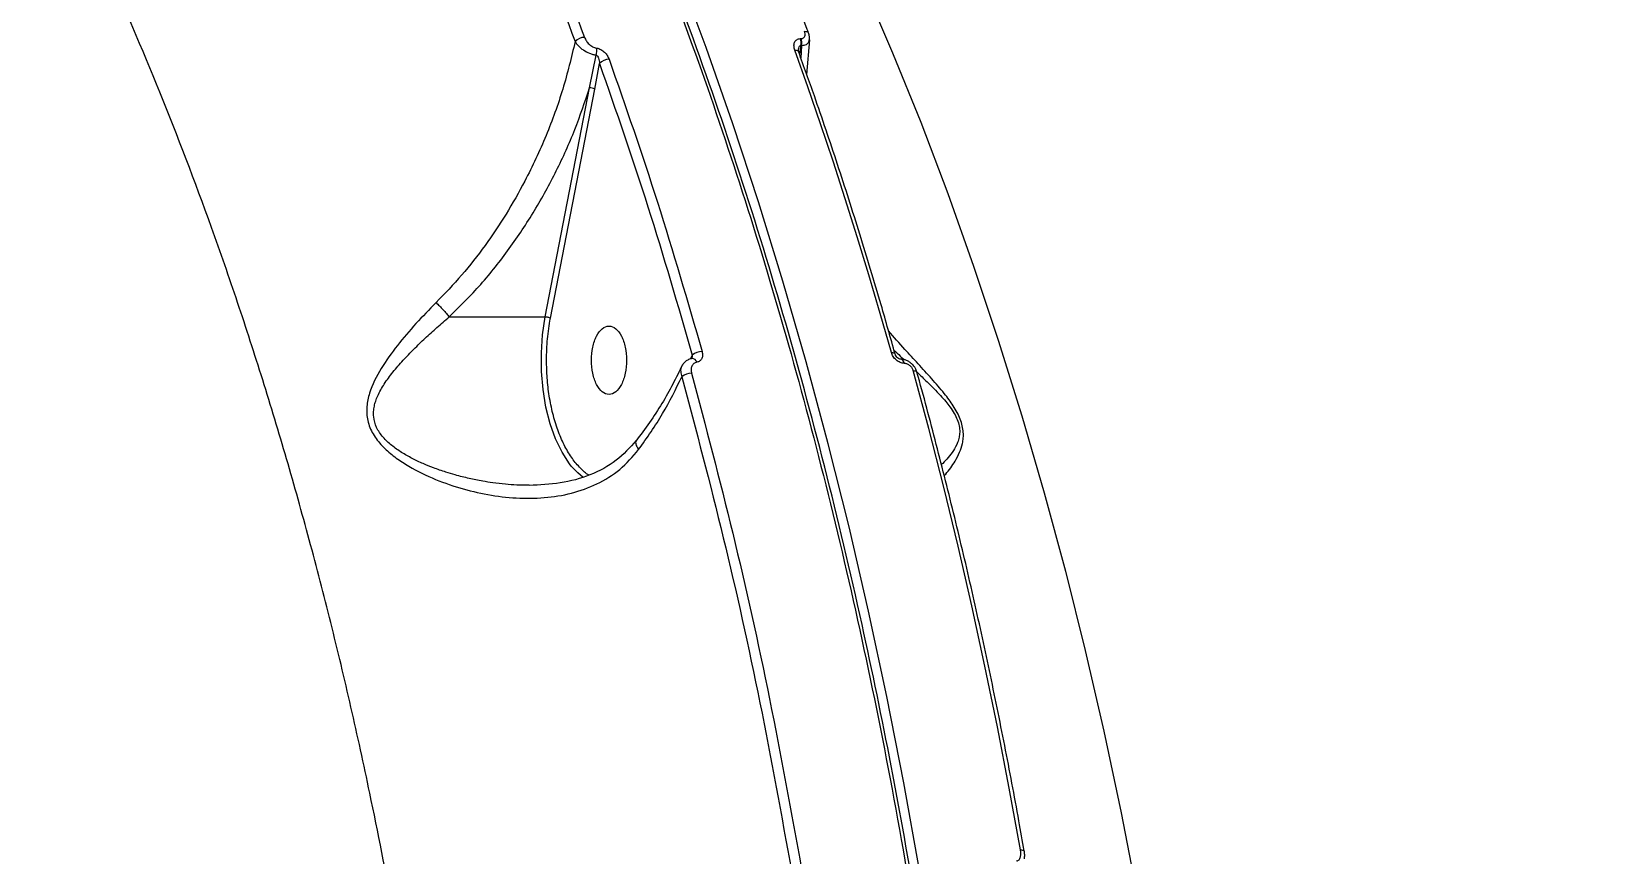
# Model space of a CAD drawing. Header units: millimetres. Extents: x -6234 to 7498, y -6127 to 5103.
# Drawn here: x 3372.8 to 3579.1, y -1324.7 to -1216.1 of the extents above; entities that cross this region are included whole.
import ezdxf

# ---------------------------------------------------------------- set-up
doc = ezdxf.new("R2010")
doc.units = ezdxf.units.MM
for name, color, linetype in [('DIKOM_ОБЪЕКТ', 7, 'Continuous'), ('DIKOM_РАЗМЕР_ЗОНА', 7, 'Continuous'), ('DIKOM_РАЗМЕР_ОБЪЕКТА', 7, 'Continuous')]:
    doc.layers.add(name, color=color, linetype=linetype)
doc.styles.add('style1', font='arial.ttf', dxfattribs={"width": 0.8})
doc.dimstyles.new('1-50', dxfattribs={"dimtxt": 300, "dimasz": 200, "dimexe": 100, "dimexo": 0, "dimgap": 100, "dimtad": 1, "dimtxsty": 'style1', "dimcen": 200, "dimclrd": 7, "dimclre": 7, "dimclrt": 7, "dimadec": 1, "dimazin": 2, "dimtfac": 1, "dimtmove": 0, "dimatfit": 2, "dimfxl": 0, "dimlwd": 25, "dimlwe": 18, "dimarcsym": 0})

# ---------------------------------------------------------------- blocks, each defined once
blk = doc.blocks.new('*D10')
at = {"layer": 'Defpoints', "color": 0, "transparency": 16777216}
for p in [(5627.97, 903.07), (-3229.39, -1461.51), (5627.97, -5097.58)]:
    blk.add_point(p, dxfattribs=at)
at = {"layer": 'DIKOM_РАЗМЕР_ОБЪЕКТА', "color": 7, "lineweight": 18, "transparency": 16777216}
for p, q in [((5627.97, 903.07), (5627.97, -5197.58)), ((-3229.39, -1461.51), (-3229.39, -5197.58))]:
    blk.add_line(p, q, dxfattribs=at)
at = {"layer": 'DIKOM_РАЗМЕР_ОБЪЕКТА', "color": 7, "lineweight": 25, "transparency": 16777216}
blk.add_line((-3029.39, -5097.58), (5427.97, -5097.58), dxfattribs=at)
at = {"layer": 'DIKOM_РАЗМЕР_ОБЪЕКТА', "color": 7, "transparency": 16777216}
for points in [[(-3029.39, -5064.25), (-3029.39, -5130.92), (-3229.39, -5097.58)], [(5427.97, -5064.25), (5427.97, -5130.92), (5627.97, -5097.58)]]:
    blk.add_solid(points, dxfattribs=at)
at = {"layer": 'DIKOM_РАЗМЕР_ОБЪЕКТА', "color": 7, "lineweight": 40, "transparency": 16777216, "insert": (1488.3, -4844.41), "char_height": 300, "attachment_point": 5, "style": 'style1'}
blk.add_mtext('8850', dxfattribs=at)
blk = doc.blocks.new('*D13')
at = {"layer": 'Defpoints', "color": 0, "transparency": 16777216}
for p in [(7498.07, 1778.2), (-5229.39, -1831.36), (7498.07, -6026.74)]:
    blk.add_point(p, dxfattribs=at)
at = {"layer": 'DIKOM_РАЗМЕР_ЗОНА', "color": 7, "lineweight": 18, "transparency": 16777216}
for p, q in [((7498.07, 1778.2), (7498.07, -6126.74)), ((-5229.39, -1831.36), (-5229.39, -6126.74))]:
    blk.add_line(p, q, dxfattribs=at)
at = {"layer": 'DIKOM_РАЗМЕР_ЗОНА', "color": 7, "lineweight": 25, "transparency": 16777216}
blk.add_line((-5029.39, -6026.74), (7298.07, -6026.74), dxfattribs=at)
at = {"layer": 'DIKOM_РАЗМЕР_ЗОНА', "color": 7, "transparency": 16777216}
for points in [[(-5029.39, -5993.4), (-5029.39, -6060.07), (-5229.39, -6026.74)], [(7298.07, -5993.4), (7298.07, -6060.07), (7498.07, -6026.74)]]:
    blk.add_solid(points, dxfattribs=at)
at = {"layer": 'DIKOM_РАЗМЕР_ЗОНА', "color": 7, "transparency": 16777216, "insert": (1560.69, -5773.56), "char_height": 300, "attachment_point": 5, "style": 'style1'}
blk.add_mtext('12750', dxfattribs=at)

msp = doc.modelspace()

# ---------------------------------------------------------------- linework, layer by layer
at = {"layer": 'DIKOM_ОБЪЕКТ', "color": 7, "linetype": 'Continuous', "lineweight": 15}
for p, q in [((3474.028, -1218.826), (3474.005, -1218.479)), ((3474.323, -1217.999), (3474.123, -1219.141)), ((3474.256, -1217.099), (3474.345, -1217.099)), ((3474.411, -1217.999), (3474.309, -1219.662)), ((3474.411, -1217.999), (3474.323, -1217.999)), ((3475.09, -1221.846), (3475.477, -1217.276)), ((3446.46, -1223.58), (3447.34, -1219.267)), ((3447.13, -1223.756), (3447.768, -1220.396)), ((3440.617, -1253.798), (3446.46, -1223.58)), ((3441.287, -1253.974), (3447.13, -1223.756)), ((3427.964, -1253.798), (3440.617, -1253.798)), ((3459.999, -1258.832), (3459.822, -1259.244)), ((3487.506, -1259.376), (3487.478, -1259.376)), ((3487.931, -1259.9), (3487.959, -1259.9))]:
    msp.add_line(p, q, dxfattribs=at)
at = {"layer": 'DIKOM_ОБЪЕКТ', "color": 7, "linetype": 'Continuous', "lineweight": 15, "flags": 128}
for points in [[(3501.063, -1458.503), (3500.957, -1446.316), (3500.669, -1434.14), (3500.199, -1421.985), (3499.547, -1409.862), (3498.715, -1397.781), (3497.702, -1385.751), (3496.511, -1373.784), (3495.14, -1361.889), (3493.593, -1350.076), (3491.869, -1338.355), (3489.971, -1326.736), (3487.901, -1315.23), (3485.659, -1303.844), (3483.248, -1292.59), (3480.669, -1281.476), (3477.926, -1270.513), (3475.02, -1259.708), (3471.954, -1249.072), (3468.73, -1238.613), (3465.351, -1228.34), (3461.82, -1218.262), (3458.14, -1208.387)], [(3482.553, -1210.022), (3486.403, -1218.961), (3490.11, -1228.123), (3493.671, -1237.501), (3497.084, -1247.085), (3500.345, -1256.866), (3503.45, -1266.836), (3506.397, -1276.986), (3509.184, -1287.305), (3511.807, -1297.785), (3514.264, -1308.414), (3516.554, -1319.185), (3518.673, -1330.086), (3520.619, -1341.107), (3522.392, -1352.239), (3523.989, -1363.47), (3525.409, -1374.791), (3526.65, -1386.19), (3527.712, -1397.658)], [(3474.812, -1216.133), (3474.964, -1216.143), (3475.096, -1216.173), (3475.204, -1216.222), (3475.283, -1216.288), (3475.331, -1216.369), (3475.332, -1216.372)], [(3486.249, -1258.484), (3484.785, -1253.353), (3483.284, -1248.263), (3481.746, -1243.214), (3480.172, -1238.207), (3478.563, -1233.243), (3476.917, -1228.324), (3475.237, -1223.449), (3473.521, -1218.621)], [(3473.521, -1218.621), (3473.681, -1218.632), (3473.817, -1218.664), (3473.927, -1218.717), (3474.004, -1218.789), (3474.044, -1218.867)], [(3444.049, -1273.453), (3443.811, -1273.149), (3442.831, -1271.638), (3441.975, -1269.864), (3441.264, -1267.865), (3440.711, -1265.685), (3440.329, -1263.371), (3440.126, -1260.973), (3440.107, -1258.543), (3440.272, -1256.134), (3440.617, -1253.798)], [(3486.249, -1258.484), (3486.408, -1258.493), (3486.543, -1258.52), (3486.65, -1258.565), (3486.723, -1258.624), (3486.761, -1258.697), (3486.763, -1258.702)], [(3487.931, -1259.9), (3487.859, -1259.703), (3487.765, -1259.545), (3487.654, -1259.436), (3487.532, -1259.381), (3487.475, -1259.376)], [(3487.959, -1259.9), (3487.887, -1259.703), (3487.793, -1259.545), (3487.682, -1259.436), (3487.56, -1259.381), (3487.504, -1259.376)], [(3503.271, -1324.051), (3501.796, -1315.919), (3500.235, -1307.846), (3498.589, -1299.838), (3496.859, -1291.897), (3495.045, -1284.027), (3493.148, -1276.231), (3491.169, -1268.511), (3489.109, -1260.873)], [(3489.109, -1260.873), (3489.261, -1260.881), (3489.391, -1260.905), (3489.496, -1260.945), (3489.571, -1260.999), (3489.615, -1261.065), (3489.62, -1261.082)], [(3445.617, -1274.963), (3444.895, -1274.364), (3444.049, -1273.453)], [(3503.271, -1324.051), (3503.422, -1324.057), (3503.551, -1324.074), (3503.653, -1324.101), (3503.724, -1324.138), (3503.763, -1324.183), (3503.77, -1324.208)]]:
    msp.add_lwpolyline(points, dxfattribs=at)
at = {"layer": 'DIKOM_ОБЪЕКТ', "color": 7, "linetype": 'Continuous', "lineweight": 15}
for centre, radius, start, end in [((3445.82, -1218.676), 1.743, 90.82278, 136.8595), ((3445.278, -1218.693), 2.14, 344.44037, 9.17972), ((3472.544, -1217.678), 1.807, 349.79171, 18.69674), ((3472.631, -1217.679), 1.808, 349.81778, 18.70088), ((3449.054, -1221.558), 1.734, 90.4787, 137.8713), ((3446.474, -1224.891), 1.311, 59.99298, 90.60425), ((3459.942, -1259.956), 0.69, 15.55683, 88.11274), ((3461.298, -1260.354), 2, 89.96587, 130.48604), ((3459.908, -1263.285), 2.064, 90.25052, 128.6072)]:
    msp.add_arc(centre, radius, start, end, dxfattribs=at)
for points, knots in [([(3292.575, -1039.959), (3294.564, -1040.143), (3299.121, -1040.563), (3306.252, -1041.852), (3313.986, -1043.732), (3321.757, -1046.196), (3329.554, -1049.235), (3338.422, -1053.361), (3348.336, -1058.896), (3359.236, -1066.214), (3370.062, -1074.771), (3380.772, -1084.585), (3388.972, -1093.202), (3394.789, -1099.869), (3398.317, -1104.092), (3401.816, -1108.462), (3405.284, -1112.979), (3408.719, -1117.644), (3412.121, -1122.455), (3417.466, -1130.33), (3424.624, -1141.707), (3433.085, -1156.716), (3440.953, -1172.217), (3448.238, -1188.096), (3455.161, -1204.825), (3461.691, -1222.378), (3467.8, -1240.727), (3473.456, -1259.839), (3478.631, -1279.675), (3483.296, -1300.195), (3487.423, -1321.352), (3490.986, -1343.096), (3493.957, -1365.373), (3496.317, -1388.124), (3498.024, -1411.285), (3499.119, -1434.79), (3499.272, -1450.577), (3499.348, -1458.503)], [0, 0, 0, 0, 0.018114, 0.0415118, 0.0651488, 0.0890253, 0.1131411, 0.1374959, 0.1719928, 0.2069589, 0.2423937, 0.2782974, 0.31467, 0.327191, 0.3397603, 0.352378, 0.3650441, 0.3777588, 0.3905218, 0.4033334, 0.438811, 0.4746552, 0.5075593, 0.540766, 0.5742753, 0.6080875, 0.6422026, 0.67662, 0.7113403, 0.7463633, 0.781689, 0.8173174, 0.8532485, 0.8894824, 0.9260189, 0.9628581, 1, 1, 1, 1]), ([(3499.828, -1458.504), (3499.819, -1456.027), (3499.801, -1451.419), (3499.707, -1445.039), (3499.593, -1439.72), (3499.474, -1435.384), (3499.355, -1431.678), (3499.23, -1428.226), (3499.004, -1422.658), (3498.628, -1414.968), (3497.874, -1402.626), (3496.712, -1387.771), (3494.896, -1369.705), (3492.567, -1351.035), (3489.666, -1331.829), (3486.295, -1312.899), (3482.279, -1293.417), (3477.551, -1273.492), (3472.044, -1253.27), (3465.979, -1233.657), (3459.372, -1214.714), (3452.236, -1196.483), (3444.599, -1179.03), (3436.482, -1162.41), (3427.855, -1146.569), (3418.972, -1131.973), (3409.579, -1118.137), (3399.876, -1105.383), (3389.614, -1093.452), (3379.167, -1082.76), (3368.886, -1073.592), (3358.835, -1065.807), (3349.068, -1059.27), (3339.146, -1053.641), (3328.686, -1048.743), (3317.702, -1044.726), (3308.364, -1042.307), (3301.205, -1040.985), (3297.162, -1040.434), (3294.401, -1040.121), (3293.263, -1040.021), (3292.873, -1039.986)], [0, 0, 0, 0, 0.0116198, 0.0216071, 0.0299336, 0.0365858, 0.0419709, 0.0473488, 0.0528118, 0.068165, 0.0835749, 0.1110911, 0.1386075, 0.169876, 0.2011439, 0.2324298, 0.2637729, 0.299513, 0.3352483, 0.3709846, 0.4067216, 0.4424635, 0.4782819, 0.5140328, 0.5497726, 0.5862868, 0.6198575, 0.6570009, 0.692815, 0.7285857, 0.7643344, 0.7956167, 0.8269005, 0.8581851, 0.8894926, 0.9246059, 0.9596508, 0.975027, 0.9898752, 0.9965364, 1, 1, 1, 1]), ([(3429.28, -1397.951), (3428.767, -1392.345), (3427.743, -1381.155), (3425.72, -1364.594), (3423.355, -1348.283), (3420.623, -1332.261), (3417.811, -1317.923), (3415.028, -1305.218), (3412.366, -1294.082), (3409.535, -1283.173), (3406.542, -1272.5), (3403.39, -1262.071), (3400.087, -1251.892), (3395.651, -1239.128), (3389.908, -1224.104), (3382.661, -1207.271), (3375.027, -1191.466), (3368.169, -1178.78), (3362.284, -1168.807), (3357.497, -1161.198), (3352.627, -1153.936), (3347.681, -1147.022), (3342.666, -1140.455), (3337.589, -1134.234), (3331.995, -1127.829), (3325.867, -1121.347), (3319.193, -1114.907), (3312.465, -1109.011), (3305.696, -1103.652), (3298.897, -1098.823), (3291.951, -1094.433), (3284.864, -1090.506), (3277.64, -1087.061), (3270.422, -1084.162), (3263.221, -1081.799), (3256.047, -1079.954), (3248.282, -1078.521), (3240.609, -1077.624), (3235.312, -1077.588), (3233.016, -1077.573)], [0, 0, 0, 0, 0.0316877, 0.0632412, 0.0946609, 0.1259467, 0.157099, 0.1799689, 0.2027207, 0.2253544, 0.2478697, 0.2702669, 0.2925463, 0.3147073, 0.3558114, 0.3963922, 0.4364499, 0.4759847, 0.4983431, 0.520531, 0.542548, 0.5643945, 0.5860701, 0.6075755, 0.6289099, 0.6558426, 0.6825087, 0.7089086, 0.7350421, 0.7609096, 0.7865103, 0.8133025, 0.8398425, 0.8661295, 0.8921641, 0.9179459, 0.9434751, 0.9755031, 1, 1, 1, 1]), ([(3415.583, -1150.287), (3418.306, -1155.293), (3423.786, -1165.364), (3431.513, -1181.612), (3438.941, -1198.728), (3443.501, -1210.841), (3445.795, -1216.934)], [0, 0, 0, 0, 0.2455098, 0.4940128, 0.745511, 1, 1, 1, 1]), ([(3475.327, -1216.374), (3475.252, -1216.164), (3474.115, -1212.982), (3471.807, -1206.973), (3468.391, -1198.367), (3464.847, -1189.947), (3461.193, -1181.696), (3457.425, -1173.63), (3453.552, -1165.744), (3449.56, -1158.077), (3446.823, -1152.966), (3445.388, -1150.474), (3445.35, -1150.406)], [0, 0, 0, 0, 0.0086923, 0.1318696, 0.2551571, 0.3785429, 0.5020109, 0.6255553, 0.7491669, 0.8728362, 0.9965606, 1, 1, 1, 1]), ([(3414.405, -1150.987), (3417.175, -1156.081), (3422.707, -1166.255), (3430.449, -1182.575), (3437.803, -1199.558), (3442.298, -1211.504), (3444.548, -1217.485)], [0, 0, 0, 0, 0.2503516, 0.5000002, 0.7496498, 1, 1, 1, 1]), ([(3445.795, -1216.934), (3445.865, -1217.092), (3446.006, -1217.408), (3446.376, -1217.849), (3446.775, -1218.142), (3447.126, -1218.299), (3447.303, -1218.334), (3447.391, -1218.351)], [0, 0, 0, 0, 0.2491183, 0.4991553, 0.7491303, 0.8757659, 1, 1, 1, 1]), ([(3474.345, -1217.099), (3474.403, -1217.095), (3474.521, -1217.086), (3474.663, -1217.018), (3474.774, -1216.916), (3474.87, -1216.743), (3474.909, -1216.477), (3474.844, -1216.248), (3474.812, -1216.133)], [0, 0, 0, 0, 0.12429112, 0.25009679, 0.37256798, 0.50052044, 0.75026929, 1, 1, 1, 1]), ([(3475.456, -1217.293), (3475.462, -1217.144), (3475.475, -1216.848), (3475.379, -1216.528), (3475.331, -1216.37)], [0, 0, 0, 0, 0.5058241, 1, 1, 1, 1]), ([(3444.548, -1217.485), (3444.048, -1219.578), (3443.049, -1223.754), (3440.794, -1229.923), (3438.239, -1235.428), (3435.497, -1240.253), (3432.715, -1244.401), (3429.653, -1248.342), (3427.362, -1250.718), (3426.216, -1251.907)], [0, 0, 0, 0, 0.1666546, 0.3325151, 0.4995617, 0.6250283, 0.7497845, 0.8748662, 1, 1, 1, 1]), ([(3444.548, -1217.485), (3444.682, -1217.679), (3444.952, -1218.075), (3445.623, -1218.625), (3446.308, -1218.991), (3446.899, -1219.193), (3447.193, -1219.242), (3447.34, -1219.267)], [0, 0, 0, 0, 0.23742199, 0.48169374, 0.73572174, 0.86729197, 1, 1, 1, 1]), ([(3447.391, -1218.351), (3447.481, -1218.369), (3447.664, -1218.405), (3448.027, -1218.569), (3448.438, -1218.874), (3448.822, -1219.33), (3448.967, -1219.66), (3449.039, -1219.825)], [0, 0, 0, 0, 0.1235047, 0.2504432, 0.500141, 0.7499791, 1, 1, 1, 1]), ([(3473.521, -1218.621), (3473.472, -1218.44), (3473.372, -1218.079), (3473.438, -1217.664), (3473.588, -1217.391), (3473.76, -1217.23), (3473.981, -1217.12), (3474.165, -1217.106), (3474.256, -1217.099)], [0, 0, 0, 0, 0.2496261, 0.4993317, 0.6273249, 0.7499336, 0.8763511, 1, 1, 1, 1]), ([(3473.995, -1218.557), (3473.996, -1218.541), (3474.002, -1218.41), (3474.071, -1218.228), (3474.174, -1218.064), (3474.26, -1218.007), (3474.303, -1218.001), (3474.323, -1217.999)], [0, 0, 0, 0, 0.0647323, 0.5322801, 0.7975781, 0.904004, 1, 1, 1, 1]), ([(3486.747, -1258.707), (3486.136, -1256.535), (3484.639, -1251.205), (3482.109, -1242.865), (3479.172, -1233.676), (3476.48, -1225.67), (3474.72, -1220.793), (3474.027, -1218.873)], [0, 0, 0, 0, 0.15822945, 0.3884885, 0.61909864, 0.8500147, 1, 1, 1, 1]), ([(3474.411, -1217.999), (3474.529, -1217.988), (3474.762, -1217.967), (3475.045, -1217.866), (3475.255, -1217.721), (3475.417, -1217.53), (3475.424, -1217.363), (3475.427, -1217.271)], [0, 0, 0, 0, 0.1982096, 0.3945675, 0.5867963, 0.7732624, 1, 1, 1, 1]), ([(3447.34, -1219.267), (3447.37, -1219.282), (3447.434, -1219.313), (3447.546, -1219.45), (3447.708, -1219.804), (3447.743, -1220.151), (3447.768, -1220.396)], [0, 0, 0, 0, 0.0855653, 0.1849292, 0.4251354, 1, 1, 1, 1]), ([(3447.768, -1220.396), (3449.94, -1226.641), (3454.284, -1239.133), (3458.094, -1252.266), (3459.999, -1258.832)], [0, 0, 0, 0, 0.5000015, 1, 1, 1, 1]), ([(3449.039, -1219.825), (3451.206, -1226.055), (3455.56, -1238.576), (3459.38, -1251.74), (3461.299, -1258.353)], [0, 0, 0, 0, 0.4975604, 1, 1, 1, 1]), ([(3427.964, -1253.798), (3429.373, -1252.394), (3432.201, -1249.578), (3435.932, -1244.829), (3439.267, -1239.808), (3442.143, -1234.546), (3444.597, -1229.129), (3445.84, -1225.426), (3446.46, -1223.58)], [0, 0, 0, 0, 0.1663982, 0.3337677, 0.5008636, 0.6673328, 0.8340914, 1, 1, 1, 1]), ([(3426.216, -1251.907), (3425.319, -1252.824), (3423.514, -1254.669), (3421.068, -1257.553), (3418.904, -1260.565), (3417.522, -1263.268), (3417.008, -1265.617), (3417.111, -1267.469), (3417.84, -1269.255), (3419.058, -1270.812), (3420.547, -1272.128), (3422.722, -1273.616), (3425.651, -1275.089), (3429.309, -1276.395), (3433.037, -1277.282), (3436.785, -1277.735), (3440.499, -1277.706), (3444.099, -1277.13), (3447.477, -1275.909), (3450.546, -1274.031), (3452.133, -1272.198), (3452.927, -1271.28)], [0, 0, 0, 0, 0.0614727, 0.1237144, 0.1865149, 0.2501477, 0.2824426, 0.315107, 0.3478436, 0.3803904, 0.4126277, 0.4444725, 0.5076551, 0.5698144, 0.6315691, 0.6935103, 0.7547525, 0.8160776, 0.8772197, 0.9385406, 1, 1, 1, 1]), ([(3426.216, -1251.907), (3426.365, -1252.049), (3426.67, -1252.339), (3427.145, -1252.838), (3427.595, -1253.343), (3427.837, -1253.646), (3427.956, -1253.795)], [0, 0, 0, 0, 0.2453187, 0.499877, 0.7545077, 1, 1, 1, 1]), ([(3421.881, -1259.506), (3422.347, -1259.013), (3423.276, -1258.029), (3424.776, -1256.596), (3426.33, -1255.182), (3427.413, -1254.258), (3427.956, -1253.795)], [0, 0, 0, 0, 0.2504218, 0.5002245, 0.7497908, 1, 1, 1, 1]), ([(3427.956, -1253.795), (3427.956, -1253.796), (3427.957, -1253.797), (3427.96, -1253.798), (3427.962, -1253.798), (3427.964, -1253.798)], [0, 0, 0, 0, 0.2150513, 0.4461333, 1, 1, 1, 1]), ([(3441.287, -1253.974), (3441.249, -1253.951), (3441.172, -1253.905), (3440.994, -1253.847), (3440.796, -1253.806), (3440.677, -1253.801), (3440.617, -1253.798)], [0, 0, 0, 0, 0.2498716, 0.4999835, 0.749879, 1, 1, 1, 1]), ([(3440.779, -1259.506), (3440.8, -1258.562), (3440.844, -1256.675), (3441.139, -1254.874), (3441.287, -1253.974)], [0, 0, 0, 0, 0.499995, 1, 1, 1, 1]), ([(3446.701, -1259.506), (3446.736, -1258.917), (3446.806, -1257.739), (3447.342, -1256.241), (3448.108, -1255.24), (3449.019, -1254.889), (3449.93, -1255.24), (3450.696, -1256.241), (3451.232, -1257.739), (3451.302, -1258.917), (3451.337, -1259.506)], [0, 0, 0, 0, 0.1249991, 0.2499973, 0.3749919, 0.5000025, 0.6249989, 0.7500055, 0.8750037, 1, 1, 1, 1]), ([(3493.208, -1274.72), (3493.275, -1274.649), (3493.563, -1274.347), (3494.058, -1273.709), (3494.69, -1272.778), (3495.241, -1271.737), (3495.597, -1270.691), (3495.739, -1269.779), (3495.753, -1268.739), (3495.49, -1267.573), (3494.936, -1266.385), (3494.429, -1265.532), (3493.845, -1264.69), (3492.911, -1263.478), (3491.527, -1261.884), (3489.772, -1259.968), (3487.831, -1257.864), (3486.579, -1256.43), (3485.869, -1255.616)], [0, 0, 0, 0, 0.0222676, 0.095936, 0.1635675, 0.2406371, 0.3061239, 0.3434402, 0.3775545, 0.4486647, 0.482976, 0.5198774, 0.5535091, 0.5904389, 0.6807359, 0.7775357, 0.8736691, 1, 1, 1, 1]), ([(3486.593, -1258.165), (3486.866, -1258.432), (3487.293, -1258.848), (3487.742, -1259.274), (3487.904, -1259.428)], [0, 0, 0, 0, 0.6396298, 1, 1, 1, 1]), ([(3438.497, -1275.993), (3437.953, -1275.99), (3436.909, -1275.985), (3435.309, -1275.861), (3433.809, -1275.687), (3432.215, -1275.433), (3430.559, -1275.099), (3428.942, -1274.69), (3427.369, -1274.221), (3425.953, -1273.73), (3424.464, -1273.128), (3423.052, -1272.462), (3421.653, -1271.673), (3420.343, -1270.758), (3419.184, -1269.676), (3418.305, -1268.395), (3417.973, -1267.204), (3417.962, -1266.253), (3418.06, -1265.562), (3418.249, -1264.877), (3418.637, -1263.886), (3419.372, -1262.596), (3420.519, -1261.037), (3421.42, -1260.024), (3421.881, -1259.506)], [0, 0, 0, 0, 0.0493389, 0.0946536, 0.1445742, 0.1849636, 0.2391202, 0.295505, 0.3335987, 0.3851672, 0.4287457, 0.4763953, 0.5239712, 0.5717915, 0.6194034, 0.667082, 0.7147463, 0.73793, 0.7625392, 0.7853648, 0.8100696, 0.8702341, 0.9336292, 1, 1, 1, 1]), ([(3446.386, -1274.645), (3446.329, -1274.615), (3445.884, -1274.379), (3445.089, -1273.614), (3444.032, -1272.329), (3443.072, -1270.674), (3442.246, -1268.735), (3441.586, -1266.564), (3441.117, -1264.25), (3440.831, -1261.88), (3440.796, -1260.288), (3440.779, -1259.506)], [0, 0, 0, 0, 0.0172561, 0.1350515, 0.2570645, 0.3820725, 0.5086251, 0.6351803, 0.7601856, 0.8822051, 1, 1, 1, 1]), ([(3451.337, -1259.506), (3451.302, -1260.095), (3451.232, -1261.273), (3450.696, -1262.771), (3449.93, -1263.771), (3449.019, -1264.123), (3448.108, -1263.772), (3447.342, -1262.771), (3446.806, -1261.273), (3446.736, -1260.095), (3446.701, -1259.506)], [0, 0, 0, 0, 0.1249994, 0.2499965, 0.3750022, 0.4999975, 0.6250071, 0.7500006, 0.8749977, 1, 1, 1, 1]), ([(3458.706, -1260.1), (3457.865, -1261.812), (3456.186, -1265.229), (3453.769, -1268.532), (3452.563, -1270.181)], [0, 0, 0, 0, 0.5008396, 1, 1, 1, 1]), ([(3459.964, -1259.266), (3459.806, -1259.311), (3459.491, -1259.399), (3459.102, -1259.66), (3458.792, -1259.979), (3458.658, -1260.229), (3458.592, -1260.352)], [0, 0, 0, 0, 0.2586844, 0.5135263, 0.7602856, 1, 1, 1, 1]), ([(3460.606, -1259.771), (3460.464, -1259.82), (3460.178, -1259.919), (3459.921, -1260.277), (3459.807, -1260.723), (3459.869, -1261.055), (3459.899, -1261.221)], [0, 0, 0, 0, 0.2496973, 0.4996507, 0.7496519, 1, 1, 1, 1]), ([(3459.999, -1258.832), (3459.995, -1258.921), (3459.989, -1259.089), (3459.932, -1259.243), (3459.906, -1259.315)], [0, 0, 0, 0, 0.531996, 1, 1, 1, 1]), ([(3461.299, -1258.353), (3461.33, -1258.516), (3461.391, -1258.84), (3461.281, -1259.276), (3461.027, -1259.626), (3460.746, -1259.722), (3460.606, -1259.771)], [0, 0, 0, 0, 0.2502923, 0.5003563, 0.7503157, 1, 1, 1, 1]), ([(3487.931, -1259.9), (3487.842, -1259.895), (3487.664, -1259.884), (3487.39, -1259.793), (3487.125, -1259.656), (3486.801, -1259.413), (3486.453, -1259.02), (3486.317, -1258.663), (3486.249, -1258.484)], [0, 0, 0, 0, 0.12512124, 0.25093895, 0.37514398, 0.50125607, 0.75044468, 1, 1, 1, 1]), ([(3487.476, -1259.376), (3487.408, -1259.366), (3487.264, -1259.347), (3487.055, -1259.194), (3486.863, -1258.962), (3486.788, -1258.765), (3486.748, -1258.662)], [0, 0, 0, 0, 0.2053558, 0.4375542, 0.7050765, 1, 1, 1, 1]), ([(3489.621, -1261.085), (3489.559, -1260.911), (3489.424, -1260.535), (3489.082, -1260.102), (3488.71, -1259.782), (3488.354, -1259.569), (3487.963, -1259.416), (3487.702, -1259.395), (3487.577, -1259.385)], [0, 0, 0, 0, 0.1993447, 0.4304336, 0.5612519, 0.7036362, 0.8585495, 1, 1, 1, 1]), ([(3487.959, -1259.9), (3488.02, -1259.904), (3488.142, -1259.912), (3488.329, -1259.975), (3488.511, -1260.07), (3488.732, -1260.236), (3488.97, -1260.505), (3489.063, -1260.75), (3489.109, -1260.873)], [0, 0, 0, 0, 0.1249799, 0.2509986, 0.3752378, 0.5012546, 0.7505046, 1, 1, 1, 1]), ([(3452.927, -1271.28), (3454.032, -1269.71), (3456.249, -1266.56), (3457.829, -1263.305), (3458.621, -1261.672)], [0, 0, 0, 0, 0.4985404, 1, 1, 1, 1]), ([(3458.602, -1260.337), (3458.599, -1260.34), (3458.464, -1260.5), (3458.431, -1260.969), (3458.557, -1261.438), (3458.621, -1261.672)], [0, 0, 0, 0, 0.0101945, 0.5065528, 1, 1, 1, 1]), ([(3458.621, -1261.672), (3460.484, -1268.709), (3464.207, -1282.773), (3469.046, -1304.581), (3471.754, -1319.494), (3473.108, -1326.957)], [0, 0, 0, 0, 0.3335114, 0.6664889, 1, 1, 1, 1]), ([(3459.899, -1261.221), (3461.751, -1268.214), (3465.47, -1282.255), (3470.326, -1304.109), (3473.052, -1319.119), (3474.42, -1326.654)], [0, 0, 0, 0, 0.3306618, 0.6639952, 1, 1, 1, 1]), ([(3489.607, -1261.051), (3490.062, -1261.484), (3491.103, -1262.475), (3492.395, -1263.773), (3493.387, -1264.899), (3494.005, -1265.681), (3494.538, -1266.482), (3494.965, -1267.335), (3495.173, -1268.035), (3495.249, -1268.582), (3495.264, -1269.092), (3495.189, -1269.695), (3494.931, -1270.544), (3494.437, -1271.449), (3493.748, -1272.339), (3493.205, -1272.929), (3492.899, -1273.2), (3492.841, -1273.252)], [0, 0, 0, 0, 0.1064182, 0.2434916, 0.2987375, 0.3475632, 0.4025033, 0.4521764, 0.5035845, 0.5299702, 0.5572629, 0.6064923, 0.6622135, 0.7673961, 0.8717606, 0.9757049, 1, 1, 1, 1]), ([(3503.753, -1324.211), (3503.525, -1322.887), (3502.721, -1318.216), (3501.202, -1310.274), (3499.196, -1300.382), (3497.045, -1290.563), (3494.765, -1280.818), (3492.337, -1271.179), (3490.615, -1264.599), (3489.669, -1261.271), (3489.616, -1261.083)], [0, 0, 0, 0, 0.0607653, 0.2144252, 0.3687143, 0.5235487, 0.678853, 0.8345669, 0.9906379, 1, 1, 1, 1]), ([(3452.585, -1270.084), (3451.76, -1271.012), (3450.048, -1272.939), (3446.569, -1274.733), (3442.665, -1275.83), (3439.881, -1275.947), (3438.498, -1276.006)], [0, 0, 0, 0, 0.2376535, 0.4932719, 0.7482882, 1, 1, 1, 1]), ([(3452.628, -1270.125), (3452.602, -1270.153), (3452.521, -1270.238), (3452.524, -1270.484), (3452.637, -1270.845), (3452.831, -1271.135), (3452.927, -1271.28)], [0, 0, 0, 0, 0.1357144, 0.4163662, 0.7087104, 1, 1, 1, 1]), ([(3502.724, -1325.525), (3502.759, -1325.523), (3502.829, -1325.518), (3502.957, -1325.468), (3503.087, -1325.36), (3503.197, -1325.18), (3503.29, -1324.905), (3503.332, -1324.522), (3503.291, -1324.208), (3503.271, -1324.051)], [0, 0, 0, 0, 0.0616471, 0.125342, 0.2506411, 0.3693039, 0.5009457, 0.7503183, 1, 1, 1, 1]), ([(3503.802, -1325.224), (3503.816, -1325.051), (3503.845, -1324.709), (3503.786, -1324.35), (3503.757, -1324.172)], [0, 0, 0, 0, 0.5052795, 1, 1, 1, 1])]:
    msp.add_open_spline(points, degree=3, knots=knots, dxfattribs=at)

# ---------------------------------------------------------------- dimensions: what is measured, and where the dimension line sits
at = {"layer": 'DIKOM_РАЗМЕР_ЗОНА'}
dim = msp.add_linear_dim(base=(7498.074, -6026.735), p1=(-5229.391, -1831.362), p2=(7498.074, 1778.201), text='12750', dimstyle='1-50', dxfattribs=at)
dim.commit()
dim.dimension.update_dxf_attribs({"geometry": '*D13', "text_midpoint": (1560.691, -6026.735), "dimtype": 160})
at = {"layer": 'DIKOM_РАЗМЕР_ОБЪЕКТА', "lineweight": 40}
dim = msp.add_linear_dim(base=(5627.969, -5097.582), p1=(-3229.391, -1461.506), p2=(5627.969, 903.069), text='8850', dimstyle='1-50', dxfattribs=at)
dim.commit()
dim.dimension.update_dxf_attribs({"geometry": '*D10', "text_midpoint": (1488.304, -5097.582), "dimtype": 160})

doc.saveas('drawing.dxf')
